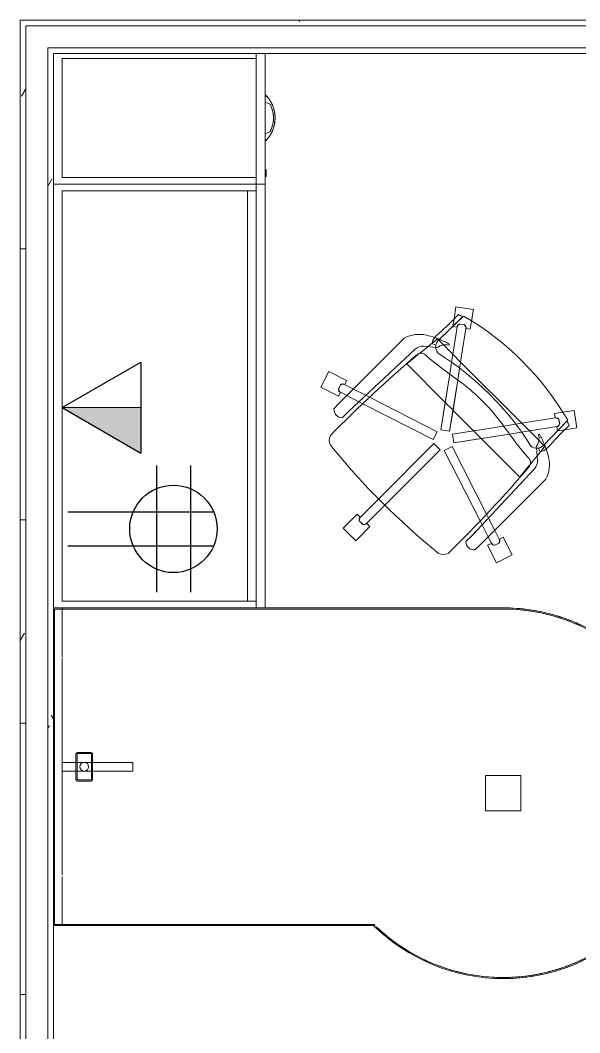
# Model space of a CAD drawing. Header units: inches. Extents: x -1180 to 2011, y -268 to 2143.
# Drawn here: x 568.4 to 631.8, y 1055.5 to 1170.2 of the extents above; entities that cross this region are included whole.
import ezdxf

# ---------------------------------------------------------------- set-up
doc = ezdxf.new("R2010")
doc.units = ezdxf.units.IN
doc.header["$MEASUREMENT"] = 0
for name, color, linetype, lineweight in [('A-ANNO-NOTE', 131, 'Continuous', 13), ('A-WALL', 113, 'Continuous', 13), ('A-WALL-PATT', 111, 'Continuous', 13), ('I-FURN', 30, 'Continuous', 9), ('I-FURN-PNLS', 30, 'Continuous', 9), ('I-WALL', 2, 'Continuous', 13)]:
    doc.layers.add(name, color=color, linetype=linetype, lineweight=lineweight)
pattern_1 = [(0, (0, 0), (30.72, 7.68), [1.267, -21.773, 1.267, -21.773, -122.88]), (0, (0, 0), (30.72, 7.68), [-46.08, 1.267, -44.813, 1.267, -21.773, -53.76]), (0, (0, 0), (30.72, 7.68), [-115.2, 1.267, -14.093, 1.267, -37.133]), (120, (11.52, 3.84), (-22.011075, 22.7643), [1.267, -21.773, 1.267, -21.773, -122.88]), (120, (11.52, 3.84), (-22.011075, 22.7643), [-46.08, 1.267, -44.813, 1.267, -21.773, -53.76]), (120, (11.52, 3.84), (-22.011075, 22.7643), [-115.2, 1.267, -14.093, 1.267, -37.133]), (240, (15.36, 19.2), (-8.708925, -30.4443), [1.267, -21.773, 1.267, -21.773, -122.88]), (240, (15.36, 19.2), (-8.708925, -30.4443), [-46.08, 1.267, -44.813, 1.267, -21.773, -53.76]), (240, (15.36, 19.2), (-8.708925, -30.4443), [-115.2, 1.267, -14.093, 1.267, -37.133])]

# ---------------------------------------------------------------- blocks, each defined once
blk = doc.blocks.new('Zira Wksta 12 - Type 1-V90-6TH FLOOR POWER _ SIGNAL')
at = {"layer": 'I-FURN'}
for p, q in [((-49, -13), (-53, -13)), ((-53, -13), (-53, -17)), ((-53, -17), (-53, -13)), ((-53, -13), (-49, -13)), ((-49, -17), (-49, -13)), ((-49, -13), (-49, -17)), ((-53, -17), (-49, -17)), ((-49, -17), (-53, -17)), ((-52.01, -41.99), (-50.23, -41.09)), ((-52.01, -41.99), (-50.23, -41.09)), ((-50.23, -41.09), (-49.21, -43.09)), ((-50.23, -41.09), (-49.21, -43.09)), ((-50.99, -44), (-52.01, -41.99)), ((-50.99, -44), (-52.01, -41.99)), ((-55.84, -50.59), (-48.39, -43.13)), ((-50.05, -43.09), (-50.5, -43.32)), ((-50.05, -43.09), (-50.5, -43.32)), ((-50.49, -43.32), (-50.05, -43.1)), ((-50.49, -43.32), (-50.05, -43.1)), ((-49.65, -43.32), (-49.29, -44.04)), ((-49.65, -43.32), (-49.29, -44.04)), ((-49.21, -43.09), (-49.64, -43.31)), ((-49.21, -43.09), (-49.64, -43.31)), ((-48.39, -43.13), (-47.78, -42.56)), ((-46.77, -43.5), (-47.47, -44.21)), ((-47.47, -44.21), (-54.53, -51.76)), ((-50.56, -43.78), (-50.99, -44)), ((-50.56, -43.78), (-50.99, -44)), ((-50.03, -44.78), (-50.55, -43.77)), ((-50.03, -44.78), (-50.55, -43.77)), ((-49.29, -44.04), (-48.59, -45.4)), ((-49.29, -44.04), (-48.59, -45.4)), ((-35.86, -45.21), (-34.27, -43.61)), ((-35.86, -45.21), (-34.27, -43.61)), ((-34.27, -43.61), (-32.85, -45.03)), ((-34.27, -43.61), (-32.85, -45.03)), ((-49.32, -46.18), (-50.03, -44.78)), ((-49.32, -46.18), (-50.03, -44.78)), ((-48.59, -45.4), (-48.36, -45.86)), ((-48.59, -45.4), (-48.36, -45.86)), ((-48.36, -45.86), (-44.3, -53.83)), ((-48.36, -45.86), (-44.3, -53.83)), ((-37.6, -47.66), (-35.5, -45.56)), ((-37.6, -47.66), (-35.5, -45.56)), ((-35.52, -45.55), (-35.86, -45.21)), ((-35.52, -45.55), (-35.86, -45.21)), ((-34.7, -45.82), (-35.06, -45.46)), ((-34.7, -45.82), (-35.06, -45.46)), ((-35.06, -45.47), (-34.71, -45.82)), ((-35.06, -45.47), (-34.71, -45.82)), ((-32.85, -45.03), (-34.44, -46.62)), ((-32.85, -45.03), (-34.44, -46.62)), ((-49.1, -46.61), (-49.32, -46.18)), ((-49.1, -46.61), (-49.32, -46.18)), ((-45.19, -54.28), (-49.1, -46.61)), ((-45.19, -54.28), (-49.1, -46.61)), ((-34.8, -46.27), (-36.9, -48.37)), ((-34.8, -46.27), (-36.9, -48.37)), ((-34.44, -46.62), (-34.79, -46.28)), ((-34.44, -46.62), (-34.79, -46.28)), ((-43.85, -53.9), (-37.6, -47.66)), ((-43.85, -53.9), (-37.6, -47.66)), ((-36.9, -48.37), (-43.14, -54.61)), ((-36.9, -48.37), (-43.14, -54.61)), ((-53.94, -52.12), (-52.93, -50.87)), ((-52.93, -50.87), (-52.88, -50.81)), ((-52.88, -50.81), (-48.5, -55.18)), ((-54.89, -52.75), (-54.75, -54.1)), ((-54.84, -53.23), (-54.06, -52.26)), ((-54.06, -52.26), (-54.01, -52.21)), ((-55.6, -54.17), (-55.28, -53.77)), ((-55.25, -53.73), (-54.84, -53.23)), ((-55.16, -53.74), (-54.99, -54.11)), ((-44.3, -53.83), (-45.19, -54.28)), ((-44.3, -53.83), (-45.19, -54.28)), ((-43.14, -54.61), (-43.85, -53.9)), ((-43.14, -54.61), (-43.85, -53.9)), ((-58.3, -57.26), (-55.56, -54.41)), ((-55.56, -54.41), (-58.19, -57.16)), ((-55.71, -54.31), (-55.6, -54.17)), ((-55.63, -54.39), (-55.68, -54.33)), ((-55.03, -54.98), (-55.57, -54.45)), ((-53.97, -56.05), (-55.03, -54.99)), ((-54.75, -54.1), (-54.73, -54.26)), ((-51.71, -55.69), (-45.4, -54.69)), ((-48.5, -55.18), (-45.4, -54.69)), ((-45.4, -54.69), (-45.24, -55.68)), ((-45.4, -54.69), (-45.24, -55.68)), ((-59.35, -56.4), (-57.97, -56.18)), ((-59.35, -56.4), (-57.97, -56.18)), ((-57.97, -56.18), (-57.13, -56.04)), ((-57.97, -56.18), (-57.13, -56.04)), ((-57.13, -56.04), (-57.05, -56.52)), ((-57.13, -56.04), (-57.05, -56.52)), ((-57.05, -56.54), (-53.02, -55.9)), ((-57.05, -56.54), (-53.97, -56.05)), ((-54.99, -55.59), (-55.1, -55.67)), ((-53.97, -56.05), (-53.02, -55.9)), ((-53.09, -56.92), (-53.97, -56.05)), ((-53.02, -55.9), (-51.71, -55.69)), ((-53.02, -55.9), (-51.71, -55.69)), ((-51.71, -55.69), (-48.5, -55.18)), ((-45.24, -55.68), (-51.03, -56.6)), ((-47.63, -56.06), (-51.03, -56.6)), ((-48.5, -55.18), (-47.63, -56.06)), ((-45.24, -55.68), (-47.63, -56.06)), ((-47.59, -56.09), (-45.33, -58.35)), ((-45.84, -61.8), (-44.92, -56)), ((-45.3, -58.39), (-44.92, -56)), ((-43.93, -56.16), (-44.93, -62.47)), ((-44.92, -56), (-43.93, -56.16)), ((-44.92, -56), (-43.93, -56.16)), ((-43.93, -56.16), (-44.42, -59.27)), ((-43.52, -55.95), (-43.07, -55.06)), ((-43.52, -55.95), (-43.07, -55.06)), ((-35.85, -59.86), (-43.52, -55.95)), ((-35.85, -59.86), (-43.52, -55.95)), ((-43.07, -55.06), (-35.09, -59.12)), ((-43.07, -55.06), (-35.09, -59.12)), ((-59.04, -58.37), (-59.35, -56.4)), ((-59.04, -58.37), (-59.35, -56.4)), ((-57.39, -56.84), (-57.31, -57.35)), ((-57.39, -56.84), (-57.31, -57.35)), ((-57.3, -57.34), (-57.38, -56.84)), ((-57.3, -57.34), (-57.38, -56.84)), ((-52.37, -56.81), (-56.89, -57.52)), ((-53.09, -56.92), (-56.89, -57.52)), ((-52.37, -56.81), (-53.09, -56.92)), ((-46.16, -63.85), (-53.09, -56.92)), ((-51.03, -56.6), (-52.37, -56.81)), ((-51.03, -56.6), (-52.37, -56.81)), ((-57.71, -58.16), (-59.04, -58.37)), ((-57.71, -58.16), (-59.04, -58.37)), ((-56.82, -58.02), (-57.71, -58.16)), ((-56.82, -58.02), (-57.71, -58.16)), ((-56.89, -57.54), (-56.82, -58.02)), ((-56.89, -57.54), (-56.82, -58.02)), ((-45.84, -61.8), (-45.3, -58.39)), ((-45.3, -58.39), (-44.42, -59.27)), ((-41, -65.29), (-33.45, -58.24)), ((-33.45, -58.24), (-32.74, -57.53)), ((-44.42, -59.27), (-44.93, -62.47)), ((-44.42, -59.27), (-40.05, -63.64)), ((-32.37, -59.15), (-39.82, -66.6)), ((-35.09, -59.12), (-34.64, -59.35)), ((-35.09, -59.12), (-34.64, -59.35)), ((-34.64, -59.35), (-33.27, -60.05)), ((-34.64, -59.35), (-33.27, -60.05)), ((-31.8, -58.54), (-32.37, -59.15)), ((-35.42, -60.08), (-35.85, -59.86)), ((-35.42, -60.08), (-35.85, -59.86)), ((-34.02, -60.79), (-35.42, -60.08)), ((-34.02, -60.79), (-35.42, -60.08)), ((-33.27, -60.05), (-32.56, -60.42)), ((-33.27, -60.05), (-32.56, -60.42)), ((-32.55, -60.4), (-32.33, -59.97)), ((-32.55, -60.4), (-32.33, -59.97)), ((-32.33, -59.97), (-30.32, -60.99)), ((-32.33, -59.97), (-30.32, -60.99)), ((-46.05, -63.13), (-45.84, -61.8)), ((-46.05, -63.13), (-45.84, -61.8)), ((-33.01, -61.31), (-34.02, -60.79)), ((-33.01, -61.31), (-34.02, -60.79)), ((-33.24, -61.75), (-33.02, -61.32)), ((-33.24, -61.75), (-33.02, -61.32)), ((-31.23, -62.77), (-33.24, -61.75)), ((-31.23, -62.77), (-33.24, -61.75)), ((-32.56, -61.27), (-32.32, -60.81)), ((-32.34, -60.81), (-32.56, -61.25)), ((-32.56, -61.27), (-32.32, -60.81)), ((-32.34, -60.81), (-32.56, -61.25)), ((-30.32, -60.99), (-31.23, -62.77)), ((-30.32, -60.99), (-31.23, -62.77)), ((-44.93, -62.47), (-45.14, -63.78)), ((-44.93, -62.47), (-45.14, -63.78)), ((-46.76, -67.66), (-46.05, -63.13)), ((-46.76, -67.66), (-46.16, -63.85)), ((-46.16, -63.85), (-46.05, -63.13)), ((-45.29, -64.73), (-46.16, -63.85)), ((-45.14, -63.78), (-45.78, -67.81)), ((-45.14, -63.78), (-45.29, -64.73)), ((-40.11, -63.69), (-41.36, -64.7)), ((-40.05, -63.64), (-40.11, -63.69)), ((-45.29, -64.73), (-45.78, -67.81)), ((-44.22, -65.8), (-45.29, -64.73)), ((-41.5, -64.82), (-42.47, -65.6)), ((-41.44, -64.77), (-41.5, -64.82)), ((-43.65, -66.33), (-46.5, -69.06)), ((-46.39, -68.96), (-43.65, -66.33)), ((-44.91, -65.86), (-44.83, -65.75)), ((-43.69, -66.33), (-44.22, -65.8)), ((-43.57, -66.44), (-43.63, -66.39)), ((-43.41, -66.37), (-43.54, -66.47)), ((-43.5, -65.5), (-43.34, -65.51)), ((-43.01, -66.04), (-43.4, -66.36)), ((-43.34, -65.51), (-41.99, -65.66)), ((-43.34, -65.75), (-42.98, -65.92)), ((-42.47, -65.6), (-42.97, -66.01)), ((-47.4, -68.47), (-47.26, -67.58)), ((-47.4, -68.47), (-47.26, -67.58)), ((-47.26, -67.58), (-46.78, -67.65)), ((-47.26, -67.58), (-46.78, -67.65)), ((-47.61, -69.8), (-47.4, -68.47)), ((-47.61, -69.8), (-47.4, -68.47)), ((-46.58, -68.07), (-46.08, -68.15)), ((-46.58, -68.07), (-46.08, -68.15)), ((-46.08, -68.14), (-46.57, -68.06)), ((-46.08, -68.14), (-46.57, -68.06)), ((-45.76, -67.81), (-45.28, -67.89)), ((-45.76, -67.81), (-45.28, -67.89)), ((-45.42, -68.73), (-45.63, -70.11)), ((-45.42, -68.73), (-45.63, -70.11)), ((-45.28, -67.89), (-45.42, -68.73)), ((-45.28, -67.89), (-45.42, -68.73)), ((-45.63, -70.11), (-47.61, -69.8)), ((-45.63, -70.11), (-47.61, -69.8)), ((-24, -89.01), (-24.17, -89.01)), ((-24, -89.01), (-24.17, -89.01)), ((-24, -89.01), (-24.17, -89.01)), ((-24.17, -89.02), (-24, -89.02)), ((-24.17, -89.02), (-24, -89.02)), ((-24.17, -89.02), (-24, -89.02)), ((-24, -88.86), (-24, -88.84)), ((-24, -88.84), (-24, -88.87)), ((-24, -88.86), (-24, -88.84)), ((-24, -88.84), (-24, -88.89)), ((-24, -88.9), (-24, -88.84)), ((-24, -88.84), (-24, -88.89)), ((-24, -88.88), (-24, -88.86)), ((-24, -88.9), (-24, -88.86)), ((-24, -88.87), (-24, -88.89)), ((-24, -88.9), (-24, -88.88)), ((-24, -88.89), (-24, -88.99)), ((-24, -88.89), (-24, -88.95)), ((-24, -88.89), (-24, -88.99)), ((-24, -88.99), (-24, -88.9)), ((-24, -88.99), (-24, -88.9)), ((-24, -88.99), (-24, -88.9)), ((-24, -88.95), (-24, -88.99)), ((-24, -89.02), (-24, -88.99)), ((-24, -88.99), (-24, -89.01)), ((-24, -89.02), (-24, -88.99)), ((-24, -88.99), (-24, -89.01)), ((-24, -89.02), (-24, -88.99)), ((-24, -88.99), (-24, -89.01)), ((-24, -89.02), (-24, -89.36)), ((-24, -89.36), (-24, -89.02)), ((-24, -89.02), (-24, -89.71)), ((-24, -89.36), (-24, -89.02)), ((-24, -89.02), (-24, -89.71)), ((-24, -89.36), (-24, -89.02)), ((-24, -89.36), (-24, -89.71)), ((-24, -89.71), (-24, -89.36)), ((-24, -89.71), (-24, -89.36)), ((-24, -89.71), (-24, -89.36)), ((-24.56, -89.94), (-24.28, -89.82)), ((-24.56, -89.94), (-24.28, -89.82)), ((-24.56, -89.94), (-24.28, -89.82)), ((-24.28, -89.82), (-24, -89.71)), ((-24.28, -89.82), (-24, -89.71)), ((-24.28, -89.82), (-24, -89.71)), ((-24.28, -93.18), (-24.56, -93.06)), ((-24.28, -93.18), (-24.56, -93.06)), ((-24.28, -93.18), (-24.56, -93.06)), ((-24, -93.29), (-24.28, -93.18)), ((-24, -93.29), (-24.28, -93.18)), ((-24, -93.29), (-24.28, -93.18)), ((-24, -93.98), (-24.17, -93.98)), ((-24, -93.98), (-24.17, -93.98)), ((-24, -93.98), (-24.17, -93.98)), ((-24.17, -93.99), (-24, -93.99)), ((-24.17, -93.99), (-24, -93.99)), ((-24.17, -93.99), (-24, -93.99)), ((-24, -93.64), (-24, -93.29)), ((-24, -93.29), (-24, -93.64)), ((-24, -93.64), (-24, -93.29)), ((-24, -93.29), (-24, -93.98)), ((-24, -93.64), (-24, -93.29)), ((-24, -93.29), (-24, -93.98)), ((-24, -93.98), (-24, -93.64)), ((-24, -93.64), (-24, -93.98)), ((-24, -93.98), (-24, -93.64)), ((-24, -93.98), (-24, -93.64)), ((-24, -94.01), (-24, -93.98)), ((-24, -94.01), (-24, -93.98)), ((-24, -94.01), (-24, -93.98)), ((-24, -93.99), (-24, -94.01)), ((-24, -93.99), (-24, -94.01)), ((-24, -93.99), (-24, -94.01)), ((-24, -94.01), (-24, -94.08)), ((-24, -94.06), (-24, -94.01)), ((-24, -94.01), (-24, -94.05)), ((-24, -94.06), (-24, -94.01)), ((-24, -94.01), (-24, -94.11)), ((-24, -94.1), (-24, -94.01)), ((-24, -94.05), (-24, -94.08)), ((-24, -94.1), (-24, -94.06)), ((-24, -94.1), (-24, -94.06)), ((-24, -94.08), (-24, -94.11)), ((-24, -94.08), (-24, -94.11)), ((-24, -94.12), (-24, -94.1)), ((-24, -94.12), (-24, -94.1)), ((-24, -94.16), (-24, -94.1)), ((-24, -94.11), (-24, -94.14)), ((-24, -94.11), (-24, -94.13)), ((-24, -94.11), (-24, -94.16)), ((-24, -94.14), (-24, -94.12)), ((-24, -94.14), (-24, -94.12)), ((-24, -94.13), (-24, -94.14)), ((-24, -94.14), (-24, -94.16)), ((-24, -94.15), (-24, -94.14)), ((-24, -94.14), (-24, -94.15)), ((-24, -94.15), (-24, -94.14)), ((-24, -94.16), (-24, -94.15)), ((-24, -94.15), (-24, -94.16)), ((-24, -94.16), (-24, -94.15))]:
    blk.add_line(p, q, dxfattribs=at)
at = {"layer": 'I-FURN', "flags": 128}
for points in [[(-24, -89.71), (-24.28, -89.82), (-24.56, -89.94)], [(-24, -89.71), (-24.28, -89.82), (-24.56, -89.94)], [(-24, -89.71), (-24.28, -89.82), (-24.56, -89.94)], [(-24.56, -93.06), (-24.28, -93.18), (-24, -93.29)], [(-24.56, -93.06), (-24.28, -93.18), (-24, -93.29)], [(-24.56, -93.06), (-24.28, -93.18), (-24, -93.29)]]:
    blk.add_lwpolyline(points, dxfattribs=at)
at = {"layer": 'I-FURN'}
for centre, radius, start, end in [((62.79, -151.71), 153.52, 134.4749, 139.5213), ((-44.21, -43.36), 1.31, 65.0433, 114.9567), ((-97.29, -108.06), 84.96, 39.1475, 50.8525), ((-50.2, -43.59), 0.407, 138.1651, 207.8349), ((-50.2, -43.59), 0.407, 138.1651, 207.8349), ((-50.18, -43.59), 0.406, 139.6199, 207), ((-50.18, -43.59), 0.406, 153.0959, 193.524), ((-50.18, -43.59), 0.406, 139.6199, 153.0959), ((-50, -43.49), 0.407, 26.1651, 95.8349), ((-50, -43.49), 0.407, 26.1651, 95.8349), ((-50.02, -43.5), 0.406, 40.476, 94.3801), ((-50.02, -43.5), 0.406, 27, 94.3801), ((-50.02, -43.5), 0.406, 27, 40.476), ((-47.72, -43.52), 0.956, 0.8901, 93.1099), ((-50.18, -43.59), 0.406, 193.524, 207), ((-35.22, -45.83), 0.407, 66.1651, 135.8349), ((-35.22, -45.83), 0.407, 121.9009, 135.8349), ((-35.22, -45.85), 0.406, 67.6199, 135), ((-35.22, -45.85), 0.406, 121.524, 135), ((-35.22, -45.83), 0.407, 66.1651, 121.9009), ((-35.22, -45.85), 0.406, 81.0959, 121.524), ((-35.22, -45.85), 0.406, 67.6199, 81.0959), ((-35.08, -45.98), 0.406, 315, 22.3801), ((-35.07, -45.99), 0.407, 314.1651, 23.8349), ((-35.08, -45.98), 0.406, 8.9041, 22.3801), ((-35.07, -45.99), 0.407, 9.9009, 23.8349), ((-35.08, -45.98), 0.406, 315, 8.9041), ((-35.07, -45.99), 0.407, 314.1651, 328.0991), ((-35.07, -45.99), 0.407, 328.0991, 342.033), ((-35.07, -45.99), 0.407, 342.033, 355.967), ((-35.07, -45.99), 0.407, 355.967, 9.9009), ((-52.6, -52.23), 3.63, 153.1789, 193.0478), ((-53.51, -52.7), 1.39, 137.8013, 182.1078), ((-53.33, -52.44), 0.763, 149.2338, 230.7662), ((-53.49, -56.9), 3.74, 125.0936, 139.0143), ((-46.77, -50.88), 9.61, 193.0478, 198.9964), ((-55.29, -54.34), 0.613, 77.5427, 125.0936), ((-86.25, -81.01), 42.84, 34.9767, 40.7699), ((-76.85, -36.61), 27.2, 312.4882, 319.0143), ((-46.77, -50.88), 9.61, 198.9964, 201.4906), ((-46.77, -50.88), 9.61, 201.6393, 202.073), ((-46.77, -50.88), 9.61, 202.2631, 209.9334), ((-54.8, -55.14), 1.05, 50.9554, 136.1786), ((-54.8, -55.14), 1.05, 100.2002, 136.1786), ((-53.67, -55.17), 1.38, 169.0187, 197.9497), ((-53.67, -55.17), 1.38, 140.0878, 167.4248), ((-25.52, -36.28), 33.83, 212.2285, 237.7715), ((-32.59, -54.97), 1.31, 335.0433, 24.9567), ((-140.95, 52.03), 153.52, 310.4787, 315.5251), ((-29.6, -40.36), 33.17, 209.4478, 210.4234), ((-29.91, -40.67), 32.89, 210.304, 239.6925), ((-56.99, -56.92), 0.407, 98.1651, 167.8349), ((-56.99, -56.92), 0.407, 98.1651, 167.8349), ((-56.99, -56.94), 0.406, 99, 166.3801), ((-56.99, -56.94), 0.406, 112.476, 166.3801), ((-56.96, -57.14), 0.407, 210.1651, 279.8349), ((-56.96, -57.14), 0.407, 210.1651, 279.8349), ((-56.96, -57.12), 0.406, 211.6199, 252.0479), ((-56.96, -57.12), 0.406, 211.6199, 279), ((-56.99, -56.94), 0.406, 99, 112.476), ((-32.97, -43.73), 22.19, 214.9767, 235.0233), ((-56.96, -57.12), 0.406, 252.0479, 279), ((-32.76, -58.49), 0.956, 356.8901, 89.1099), ((-32.74, -60.78), 0.406, 36.0479, 63), ((-32.74, -60.78), 0.406, 355.6199, 63), ((-32.73, -60.77), 0.407, 49.9009, 63.8349), ((-32.73, -60.77), 0.407, 354.1651, 63.8349), ((-32.73, -60.77), 0.407, 354.1651, 49.9009), ((-32.74, -60.78), 0.406, 355.6199, 36.0479), ((-70.25, -97.02), 42.84, 49.2301, 55.0233), ((-32.83, -60.96), 0.407, 242.1651, 311.8349), ((-32.83, -60.96), 0.407, 242.1651, 297.9009), ((-32.83, -60.95), 0.406, 243, 310.3801), ((-32.83, -60.95), 0.406, 243, 296.9041), ((-32.83, -60.95), 0.406, 296.9041, 310.3801), ((-32.83, -60.96), 0.407, 297.9009, 311.8349), ((-44.38, -65.56), 1.05, 313.8214, 39.0446), ((-41.68, -64.09), 0.763, 219.2338, 300.7662), ((-41.94, -64.27), 1.39, 267.8922, 312.1987), ((-40.11, -57.53), 9.61, 240.0666, 247.7369), ((-44.4, -64.43), 1.38, 252.0503, 280.9813), ((-44.4, -64.43), 1.38, 282.5752, 309.9122), ((-40.11, -57.53), 9.61, 247.927, 248.3607), ((-46.14, -64.26), 3.74, 310.9857, 324.9064), ((-44.38, -65.56), 1.05, 313.8214, 349.7998), ((-40.11, -57.53), 9.61, 248.5094, 251.0036), ((-43.58, -66.05), 0.613, 324.9064, 12.4573), ((-46.38, -67.72), 0.407, 170.1651, 239.8349), ((-46.38, -67.72), 0.407, 170.1651, 239.8349), ((-46.36, -67.72), 0.406, 171, 184.476), ((-46.36, -67.72), 0.406, 171, 184.476), ((-25.85, -87.61), 27.2, 130.9857, 137.5118), ((-40.11, -57.53), 9.61, 251.0036, 256.9522), ((-41.46, -63.36), 3.63, 256.9522, 296.8211), ((-46.36, -67.72), 0.406, 184.476, 211.4281), ((-46.36, -67.72), 0.406, 184.476, 238.3801), ((-46.36, -67.72), 0.406, 211.4281, 238.3801), ((-46.16, -67.76), 0.407, 282.1651, 351.8349), ((-46.16, -67.76), 0.407, 282.1651, 310.033), ((-46.18, -67.75), 0.406, 283.6199, 297.0959), ((-46.18, -67.75), 0.406, 283.6199, 297.0959), ((-46.18, -67.75), 0.406, 297.0959, 310.5719), ((-46.18, -67.75), 0.406, 297.0959, 310.5719), ((-46.18, -67.75), 0.406, 310.5719, 324.0479), ((-46.18, -67.75), 0.406, 310.5719, 324.0479), ((-46.16, -67.76), 0.407, 310.033, 323.967), ((-46.18, -67.75), 0.406, 324.0479, 351), ((-46.18, -67.75), 0.406, 324.0479, 337.524), ((-46.16, -67.76), 0.407, 323.967, 337.9009), ((-46.18, -67.75), 0.406, 337.524, 351), ((-46.16, -67.76), 0.407, 337.9009, 351.8349), ((-29.6, -40.36), 33.17, 239.5766, 240.5522), ((-21.45, -91.5), 3.69, 137.0289, 137.7029), ((-21.45, -91.5), 3.69, 137.0385, 137.567), ((-21.45, -91.5), 3.69, 137.0289, 137.7029), ((-21.45, -91.5), 3.69, 137.0385, 137.567), ((-21.45, -91.5), 3.69, 137.0289, 137.7029), ((-21.45, -91.5), 3.69, 137.0385, 137.567), ((-21.45, -91.5), 3.69, 222.2971, 222.9711), ((-21.45, -91.5), 3.69, 222.2971, 222.9711), ((-21.45, -91.5), 3.69, 222.2971, 222.9711), ((-21.45, -91.5), 3.69, 222.433, 222.9615), ((-21.45, -91.5), 3.69, 222.433, 222.9615), ((-21.45, -91.5), 3.69, 222.433, 222.9615)]:
    blk.add_arc(centre, radius, start, end, dxfattribs=at)
for points, knots in [([(-24.17, -93.98), (-24.32, -93.81), (-24.6, -93.45), (-24.9, -92.84), (-25.09, -92.18), (-25.17, -91.27), (-25, -90.36), (-24.6, -89.55), (-24.32, -89.19), (-24.17, -89.02)], [0, 0, 0, 0, 0.125, 0.25, 0.375, 0.5, 0.75, 0.875, 1, 1, 1, 1]), ([(-24.17, -93.98), (-24.32, -93.81), (-24.6, -93.45), (-24.9, -92.84), (-25.09, -92.18), (-25.17, -91.27), (-25, -90.36), (-24.6, -89.55), (-24.32, -89.19), (-24.17, -89.02)], [0, 0, 0, 0, 0.125, 0.25, 0.375, 0.5, 0.75, 0.875, 1, 1, 1, 1]), ([(-24.17, -93.98), (-24.32, -93.81), (-24.6, -93.45), (-24.9, -92.84), (-25.09, -92.18), (-25.17, -91.27), (-25, -90.36), (-24.6, -89.55), (-24.32, -89.19), (-24.17, -89.02)], [0, 0, 0, 0, 0.125, 0.25, 0.375, 0.5, 0.75, 0.875, 1, 1, 1, 1]), ([(-24, -88.84), (-24, -88.84), (-24, -88.84), (-24, -88.85), (-24.01, -88.85), (-24.01, -88.85), (-24.01, -88.85), (-24.02, -88.86), (-24.02, -88.86), (-24.02, -88.87), (-24.03, -88.87), (-24.03, -88.87), (-24.04, -88.88), (-24.05, -88.89), (-24.05, -88.9)], [0, 0, 0, 0, 0.125, 0.1875, 0.25, 0.3125, 0.375, 0.4375, 0.5, 0.5625, 0.625, 0.6875, 0.75, 1, 1, 1, 1]), ([(-24, -88.84), (-24, -88.84), (-24, -88.84), (-24, -88.85), (-24.01, -88.85), (-24.01, -88.85), (-24.01, -88.85), (-24.02, -88.86), (-24.02, -88.86), (-24.02, -88.87), (-24.03, -88.87), (-24.03, -88.87), (-24.04, -88.88), (-24.05, -88.89), (-24.05, -88.9)], [0, 0, 0, 0, 0.125, 0.1875, 0.25, 0.3125, 0.375, 0.4375, 0.5, 0.5625, 0.625, 0.6875, 0.75, 1, 1, 1, 1]), ([(-24, -88.84), (-24, -88.84), (-24, -88.84), (-24, -88.85), (-24.01, -88.85), (-24.01, -88.85), (-24.01, -88.85), (-24.02, -88.86), (-24.02, -88.86), (-24.02, -88.87), (-24.03, -88.87), (-24.03, -88.87), (-24.04, -88.88), (-24.05, -88.89), (-24.05, -88.9)], [0, 0, 0, 0, 0.125, 0.1875, 0.25, 0.3125, 0.375, 0.4375, 0.5, 0.5625, 0.625, 0.6875, 0.75, 1, 1, 1, 1]), ([(-24.04, -88.89), (-24.04, -88.88), (-24.03, -88.87), (-24.02, -88.86), (-24.02, -88.86), (-24.01, -88.85), (-24.01, -88.85), (-24.01, -88.85), (-24, -88.85), (-24, -88.85), (-24, -88.84), (-24, -88.84), (-24, -88.84)], [0, 0, 0, 0, 0.25, 0.375, 0.5, 0.5625, 0.625, 0.6875, 0.75, 0.8125, 0.875, 1, 1, 1, 1]), ([(-24.04, -88.89), (-24.04, -88.88), (-24.03, -88.87), (-24.02, -88.86), (-24.02, -88.86), (-24.01, -88.85), (-24.01, -88.85), (-24.01, -88.85), (-24, -88.85), (-24, -88.85), (-24, -88.84), (-24, -88.84), (-24, -88.84)], [0, 0, 0, 0, 0.25, 0.375, 0.5, 0.5625, 0.625, 0.6875, 0.75, 0.8125, 0.875, 1, 1, 1, 1]), ([(-24.04, -88.89), (-24.04, -88.88), (-24.03, -88.87), (-24.02, -88.86), (-24.02, -88.86), (-24.01, -88.85), (-24.01, -88.85), (-24.01, -88.85), (-24, -88.85), (-24, -88.85), (-24, -88.84), (-24, -88.84), (-24, -88.84)], [0, 0, 0, 0, 0.25, 0.375, 0.5, 0.5625, 0.625, 0.6875, 0.75, 0.8125, 0.875, 1, 1, 1, 1]), ([(-24.94, -90.34), (-24.97, -90.42), (-25.01, -90.55), (-25.04, -90.68), (-25.05, -90.72)], [0.28408999, 0.28408999, 0.28408999, 0.28408999, 0.33333333, 0.35626869, 0.35626869, 0.35626869, 0.35626869]), ([(-24.94, -90.34), (-24.97, -90.42), (-25.01, -90.55), (-25.04, -90.68), (-25.05, -90.72)], [0.28408999, 0.28408999, 0.28408999, 0.28408999, 0.33333333, 0.35626869, 0.35626869, 0.35626869, 0.35626869]), ([(-24.94, -90.34), (-24.97, -90.42), (-25.01, -90.55), (-25.04, -90.68), (-25.05, -90.72)], [0.28408999, 0.28408999, 0.28408999, 0.28408999, 0.33333333, 0.35626869, 0.35626869, 0.35626869, 0.35626869]), ([(-24.67, -89.72), (-24.73, -89.82), (-24.79, -89.94), (-24.85, -90.08), (-24.86, -90.1)], [0.15929421, 0.15929421, 0.15929421, 0.15929421, 0.22222222, 0.23760808, 0.23760808, 0.23760808, 0.23760808]), ([(-24.67, -89.72), (-24.73, -89.82), (-24.79, -89.94), (-24.85, -90.08), (-24.86, -90.1)], [0.15929421, 0.15929421, 0.15929421, 0.15929421, 0.22222222, 0.23760808, 0.23760808, 0.23760808, 0.23760808]), ([(-24.67, -89.72), (-24.73, -89.82), (-24.79, -89.94), (-24.85, -90.08), (-24.86, -90.1)], [0.15929421, 0.15929421, 0.15929421, 0.15929421, 0.22222222, 0.23760808, 0.23760808, 0.23760808, 0.23760808]), ([(-25.1, -90.98), (-25.11, -91.05), (-25.12, -91.18), (-25.13, -91.31), (-25.13, -91.36)], [0.40506916, 0.40506916, 0.40506916, 0.40506916, 0.44444444, 0.47528072, 0.47528072, 0.47528072, 0.47528072]), ([(-25.1, -90.98), (-25.11, -91.05), (-25.12, -91.18), (-25.13, -91.31), (-25.13, -91.36)], [0.40506916, 0.40506916, 0.40506916, 0.40506916, 0.44444444, 0.47528072, 0.47528072, 0.47528072, 0.47528072]), ([(-25.1, -90.98), (-25.11, -91.05), (-25.12, -91.18), (-25.13, -91.31), (-25.13, -91.36)], [0.40506916, 0.40506916, 0.40506916, 0.40506916, 0.44444444, 0.47528072, 0.47528072, 0.47528072, 0.47528072]), ([(-25.05, -92.28), (-25.04, -92.32), (-25.01, -92.45), (-24.98, -92.58), (-24.95, -92.66)], [0.6437238, 0.6437238, 0.6437238, 0.6437238, 0.66666667, 0.71588521, 0.71588521, 0.71588521, 0.71588521]), ([(-25.05, -92.28), (-25.04, -92.32), (-25.01, -92.45), (-24.98, -92.58), (-24.95, -92.66)], [0.6437238, 0.6437238, 0.6437238, 0.6437238, 0.66666667, 0.71588521, 0.71588521, 0.71588521, 0.71588521]), ([(-25.05, -92.28), (-25.04, -92.32), (-25.01, -92.45), (-24.98, -92.58), (-24.95, -92.66)], [0.6437238, 0.6437238, 0.6437238, 0.6437238, 0.66666667, 0.71588521, 0.71588521, 0.71588521, 0.71588521]), ([(-24.86, -92.9), (-24.81, -93.02), (-24.75, -93.15), (-24.68, -93.27), (-24.67, -93.28)], [0.76237976, 0.76237976, 0.76237976, 0.76237976, 0.83333333, 0.84063549, 0.84063549, 0.84063549, 0.84063549]), ([(-24.86, -92.9), (-24.81, -93.02), (-24.75, -93.15), (-24.68, -93.27), (-24.67, -93.28)], [0.76237976, 0.76237976, 0.76237976, 0.76237976, 0.83333333, 0.84063549, 0.84063549, 0.84063549, 0.84063549]), ([(-24.86, -92.9), (-24.81, -93.02), (-24.75, -93.15), (-24.68, -93.27), (-24.67, -93.28)], [0.76237976, 0.76237976, 0.76237976, 0.76237976, 0.83333333, 0.84063549, 0.84063549, 0.84063549, 0.84063549]), ([(-24.05, -94.1), (-24.05, -94.11), (-24.04, -94.12), (-24.03, -94.13), (-24.02, -94.13), (-24.02, -94.14), (-24.02, -94.14), (-24.01, -94.15), (-24.01, -94.15), (-24.01, -94.15), (-24, -94.15), (-24, -94.16), (-24, -94.16), (-24, -94.16)], [0, 0, 0, 0, 0.25, 0.375, 0.4375, 0.5, 0.5625, 0.625, 0.6875, 0.75, 0.8125, 0.875, 1, 1, 1, 1]), ([(-24.05, -94.1), (-24.05, -94.11), (-24.04, -94.12), (-24.03, -94.13), (-24.02, -94.13), (-24.02, -94.14), (-24.02, -94.14), (-24.01, -94.15), (-24.01, -94.15), (-24.01, -94.15), (-24, -94.15), (-24, -94.16), (-24, -94.16), (-24, -94.16)], [0, 0, 0, 0, 0.25, 0.375, 0.4375, 0.5, 0.5625, 0.625, 0.6875, 0.75, 0.8125, 0.875, 1, 1, 1, 1]), ([(-24.05, -94.1), (-24.05, -94.11), (-24.04, -94.12), (-24.03, -94.13), (-24.02, -94.13), (-24.02, -94.14), (-24.02, -94.14), (-24.01, -94.15), (-24.01, -94.15), (-24.01, -94.15), (-24, -94.15), (-24, -94.16), (-24, -94.16), (-24, -94.16)], [0, 0, 0, 0, 0.25, 0.375, 0.4375, 0.5, 0.5625, 0.625, 0.6875, 0.75, 0.8125, 0.875, 1, 1, 1, 1]), ([(-24, -94.16), (-24, -94.16), (-24, -94.16), (-24, -94.15), (-24, -94.15), (-24.01, -94.15), (-24.01, -94.15), (-24.01, -94.15), (-24.01, -94.14), (-24.02, -94.14), (-24.02, -94.14), (-24.02, -94.13), (-24.03, -94.13), (-24.04, -94.12), (-24.04, -94.11)], [0, 0, 0, 0, 0.125, 0.1875, 0.25, 0.3125, 0.375, 0.4375, 0.5, 0.5625, 0.625, 0.6875, 0.75, 1, 1, 1, 1]), ([(-24, -94.16), (-24, -94.16), (-24, -94.16), (-24, -94.15), (-24, -94.15), (-24.01, -94.15), (-24.01, -94.15), (-24.01, -94.15), (-24.01, -94.14), (-24.02, -94.14), (-24.02, -94.14), (-24.02, -94.13), (-24.03, -94.13), (-24.04, -94.12), (-24.04, -94.11)], [0, 0, 0, 0, 0.125, 0.1875, 0.25, 0.3125, 0.375, 0.4375, 0.5, 0.5625, 0.625, 0.6875, 0.75, 1, 1, 1, 1]), ([(-24, -94.16), (-24, -94.16), (-24, -94.16), (-24, -94.15), (-24, -94.15), (-24.01, -94.15), (-24.01, -94.15), (-24.01, -94.15), (-24.01, -94.14), (-24.02, -94.14), (-24.02, -94.14), (-24.02, -94.13), (-24.03, -94.13), (-24.04, -94.12), (-24.04, -94.11)], [0, 0, 0, 0, 0.125, 0.1875, 0.25, 0.3125, 0.375, 0.4375, 0.5, 0.5625, 0.625, 0.6875, 0.75, 1, 1, 1, 1])]:
    blk.add_open_spline(points, degree=3, knots=knots, dxfattribs=at)
for points in [[(-24.17, -89.01), (-24.3, -89.16), (-24.43, -89.32), (-24.54, -89.49)], [(-24.17, -89.01), (-24.3, -89.16), (-24.43, -89.32), (-24.54, -89.49)], [(-24.17, -89.01), (-24.3, -89.16), (-24.43, -89.32), (-24.54, -89.49)], [(-24.14, -88.99), (-24.13, -88.98), (-24.11, -88.95), (-24.08, -88.92), (-24.06, -88.9), (-24.04, -88.89)], [(-24.14, -88.99), (-24.13, -88.98), (-24.11, -88.95), (-24.08, -88.92), (-24.06, -88.9), (-24.04, -88.89)], [(-24.14, -88.99), (-24.13, -88.98), (-24.11, -88.95), (-24.08, -88.92), (-24.06, -88.9), (-24.04, -88.89)], [(-24.05, -88.9), (-24.07, -88.91), (-24.1, -88.94), (-24.13, -88.97), (-24.14, -88.99)], [(-24.05, -88.9), (-24.07, -88.91), (-24.1, -88.94), (-24.13, -88.97), (-24.14, -88.99)], [(-24.05, -88.9), (-24.07, -88.91), (-24.1, -88.94), (-24.13, -88.97), (-24.14, -88.99)], [(-24.56, -89.94), (-24.73, -90.26), (-24.97, -90.95), (-24.97, -92.05), (-24.73, -92.74), (-24.56, -93.06)], [(-24.56, -89.94), (-24.73, -90.26), (-24.97, -90.95), (-24.97, -92.05), (-24.73, -92.74), (-24.56, -93.06)], [(-24.56, -89.94), (-24.73, -90.26), (-24.97, -90.95), (-24.97, -92.05), (-24.73, -92.74), (-24.56, -93.06)], [(-24.89, -90.2), (-24.91, -90.24), (-24.93, -90.29), (-24.94, -90.34)], [(-24.89, -90.2), (-24.91, -90.24), (-24.93, -90.29), (-24.94, -90.34)], [(-24.89, -90.2), (-24.91, -90.24), (-24.93, -90.29), (-24.94, -90.34)], [(-24.91, -90.96), (-24.88, -90.78), (-24.82, -90.61), (-24.76, -90.45)], [(-24.91, -90.96), (-24.88, -90.78), (-24.82, -90.61), (-24.76, -90.45)], [(-24.91, -90.96), (-24.88, -90.78), (-24.82, -90.61), (-24.76, -90.45)], [(-24.86, -90.1), (-24.87, -90.13), (-24.88, -90.15), (-24.89, -90.18)], [(-24.86, -90.1), (-24.87, -90.13), (-24.88, -90.15), (-24.89, -90.18)], [(-24.86, -90.1), (-24.87, -90.13), (-24.88, -90.15), (-24.89, -90.18)], [(-24.78, -90.44), (-24.72, -90.27), (-24.65, -90.1), (-24.56, -89.94)], [(-24.78, -90.44), (-24.72, -90.27), (-24.65, -90.1), (-24.56, -89.94)], [(-24.78, -90.44), (-24.72, -90.27), (-24.65, -90.1), (-24.56, -89.94)], [(-24.59, -89.57), (-24.62, -89.62), (-24.64, -89.67), (-24.67, -89.72)], [(-24.59, -89.57), (-24.62, -89.62), (-24.64, -89.67), (-24.67, -89.72)], [(-24.59, -89.57), (-24.62, -89.62), (-24.64, -89.67), (-24.67, -89.72)], [(-25.13, -91.36), (-25.13, -91.45), (-25.13, -91.54), (-25.13, -91.63)], [(-25.13, -91.36), (-25.13, -91.45), (-25.13, -91.54), (-25.13, -91.63)], [(-25.13, -91.36), (-25.13, -91.45), (-25.13, -91.54), (-25.13, -91.63)], [(-25.13, -91.64), (-25.12, -91.76), (-25.11, -91.89), (-25.09, -92.02)], [(-25.13, -91.64), (-25.12, -91.76), (-25.11, -91.89), (-25.09, -92.02)], [(-25.13, -91.64), (-25.12, -91.76), (-25.11, -91.89), (-25.09, -92.02)], [(-25.08, -90.86), (-25.08, -90.9), (-25.09, -90.94), (-25.1, -90.98)], [(-25.08, -90.86), (-25.08, -90.9), (-25.09, -90.94), (-25.1, -90.98)], [(-25.08, -90.86), (-25.08, -90.9), (-25.09, -90.94), (-25.1, -90.98)], [(-25.05, -90.72), (-25.06, -90.76), (-25.06, -90.79), (-25.07, -90.83)], [(-25.05, -90.72), (-25.06, -90.76), (-25.06, -90.79), (-25.07, -90.83)], [(-25.05, -90.72), (-25.06, -90.76), (-25.06, -90.79), (-25.07, -90.83)], [(-24.91, -92.04), (-24.94, -91.86), (-24.97, -91.68), (-24.97, -91.5)], [(-24.91, -92.04), (-24.94, -91.86), (-24.97, -91.68), (-24.97, -91.5)], [(-24.91, -92.04), (-24.94, -91.86), (-24.97, -91.68), (-24.97, -91.5)], [(-24.95, -91.5), (-24.95, -91.32), (-24.95, -91.14), (-24.91, -90.96)], [(-24.95, -91.5), (-24.95, -91.32), (-24.95, -91.14), (-24.91, -90.96)], [(-24.95, -91.5), (-24.95, -91.32), (-24.95, -91.14), (-24.91, -90.96)], [(-25.1, -92.02), (-25.09, -92.06), (-25.08, -92.1), (-25.07, -92.14)], [(-25.1, -92.02), (-25.09, -92.06), (-25.08, -92.1), (-25.07, -92.14)], [(-25.1, -92.02), (-25.09, -92.06), (-25.08, -92.1), (-25.07, -92.14)], [(-25.07, -92.17), (-25.06, -92.21), (-25.06, -92.24), (-25.05, -92.28)], [(-25.07, -92.17), (-25.06, -92.21), (-25.06, -92.24), (-25.05, -92.28)], [(-25.07, -92.17), (-25.06, -92.21), (-25.06, -92.24), (-25.05, -92.28)], [(-24.94, -92.66), (-24.93, -92.71), (-24.91, -92.76), (-24.9, -92.8)], [(-24.94, -92.66), (-24.93, -92.71), (-24.91, -92.76), (-24.9, -92.8)], [(-24.94, -92.66), (-24.93, -92.71), (-24.91, -92.76), (-24.9, -92.8)], [(-24.78, -92.56), (-24.84, -92.39), (-24.88, -92.22), (-24.91, -92.04)], [(-24.78, -92.56), (-24.84, -92.39), (-24.88, -92.22), (-24.91, -92.04)], [(-24.78, -92.56), (-24.84, -92.39), (-24.88, -92.22), (-24.91, -92.04)], [(-24.89, -92.82), (-24.88, -92.85), (-24.87, -92.87), (-24.86, -92.9)], [(-24.89, -92.82), (-24.88, -92.85), (-24.87, -92.87), (-24.86, -92.9)], [(-24.89, -92.82), (-24.88, -92.85), (-24.87, -92.87), (-24.86, -92.9)], [(-24.56, -93.06), (-24.65, -92.9), (-24.72, -92.73), (-24.78, -92.56)], [(-24.56, -93.06), (-24.65, -92.9), (-24.72, -92.73), (-24.78, -92.56)], [(-24.56, -93.06), (-24.65, -92.9), (-24.72, -92.73), (-24.78, -92.56)], [(-24.67, -93.28), (-24.64, -93.33), (-24.61, -93.38), (-24.58, -93.43)], [(-24.67, -93.28), (-24.64, -93.33), (-24.61, -93.38), (-24.58, -93.43)], [(-24.67, -93.28), (-24.64, -93.33), (-24.61, -93.38), (-24.58, -93.43)], [(-24.54, -93.51), (-24.43, -93.68), (-24.3, -93.84), (-24.17, -93.99)], [(-24.54, -93.51), (-24.43, -93.68), (-24.3, -93.84), (-24.17, -93.99)], [(-24.54, -93.51), (-24.43, -93.68), (-24.3, -93.84), (-24.17, -93.99)], [(-24.14, -94.01), (-24.13, -94.03), (-24.1, -94.06), (-24.07, -94.09), (-24.05, -94.1)], [(-24.04, -94.11), (-24.06, -94.1), (-24.08, -94.08), (-24.11, -94.05), (-24.13, -94.02), (-24.14, -94.01)], [(-24.14, -94.01), (-24.13, -94.03), (-24.1, -94.06), (-24.07, -94.09), (-24.05, -94.1)], [(-24.04, -94.11), (-24.06, -94.1), (-24.08, -94.08), (-24.11, -94.05), (-24.13, -94.02), (-24.14, -94.01)], [(-24.14, -94.01), (-24.13, -94.03), (-24.1, -94.06), (-24.07, -94.09), (-24.05, -94.1)], [(-24.04, -94.11), (-24.06, -94.1), (-24.08, -94.08), (-24.11, -94.05), (-24.13, -94.02), (-24.14, -94.01)]]:
    blk.add_open_spline(points, degree=3, dxfattribs=at)
at = {"layer": 'I-FURN-PNLS'}
for p, q in [((-36.3, 0), (0, 0)), ((0, 0), (-36.3, 0)), ((-36.3, 0), (0, 0)), ((0, 0), (-1, 0)), ((-1, 0), (-1, -0.12)), ((-1, -0.12), (-1, 0)), ((-1, 0), (0, 0)), ((0, -36), (0, 0)), ((0, 0), (0, -36)), ((0, -36), (0, 0)), ((0, 0), (0, -36)), ((-36.35, -0.13), (-0.13, -0.13)), ((-0.13, -0.13), (-36.35, -0.13)), ((-0.13, -0.13), (-36.35, -0.13)), ((-36.35, -0.13), (-0.13, -0.13)), ((-36.3, 0), (0, 0)), ((-1, -0.13), (-1, -3.57)), ((-1, -3.57), (-1, -0.13)), ((-0.13, -0.13), (-0.13, -35.87)), ((-0.13, -35.87), (-0.13, -0.13)), ((-0.13, -35.87), (-0.13, -0.13)), ((-0.13, -0.13), (-0.13, -35.87)), ((-1, -3.6), (-1, -5.58)), ((-1, -5.58), (-1, -3.6)), ((-1, -5.74), (-1, -30.26)), ((-1, -17.5), (-1, -5.74)), ((-4.44, -16.56), (-4.44, -19.44)), ((-4.44, -19.44), (-4.44, -16.56)), ((-4.31, -16.56), (-4.31, -16.71)), ((-4.31, -16.71), (-4.31, -16.56)), ((-4.31, -16.75), (-4.31, -19.25)), ((-4.31, -19.25), (-4.31, -16.75)), ((-2.75, -16.37), (-4.25, -16.37)), ((-4.25, -16.37), (-2.75, -16.37)), ((-4.18, -16.5), (-4.25, -16.5)), ((-4.25, -16.5), (-4.18, -16.5)), ((-2.83, -16.5), (-4.17, -16.5)), ((-4.17, -16.5), (-2.83, -16.5)), ((-2.75, -16.5), (-2.82, -16.5)), ((-2.82, -16.5), (-2.75, -16.5)), ((-2.69, -16.71), (-2.69, -16.56)), ((-2.69, -16.56), (-2.69, -16.71)), ((-2.69, -19.25), (-2.69, -16.75)), ((-2.69, -16.75), (-2.69, -19.25)), ((-2.56, -19.44), (-2.56, -16.56)), ((-2.56, -16.56), (-2.56, -19.44)), ((-7.55, -17.5), (-9, -17.5)), ((-9, -17.5), (-9, -18.5)), ((-9, -18.5), (-9, -17.5)), ((-9, -17.5), (-7.55, -17.5)), ((-4.44, -17.5), (-7.53, -17.5)), ((-7.53, -17.5), (-4.44, -17.5)), ((-4.31, -17.5), (-4.44, -17.5)), ((-4.44, -17.5), (-4.31, -17.5)), ((-4.15, -17.5), (-4.31, -17.5)), ((-4.31, -17.5), (-4.15, -17.5)), ((-3.64, -17.5), (-4.11, -17.5)), ((-4.11, -17.5), (-3.64, -17.5)), ((-3.36, -17.5), (-3.64, -17.5)), ((-3.64, -17.5), (-3.36, -17.5)), ((-2.89, -17.5), (-3.36, -17.5)), ((-3.36, -17.5), (-2.89, -17.5)), ((-2.69, -17.5), (-2.85, -17.5)), ((-2.85, -17.5), (-2.69, -17.5)), ((-2.56, -17.5), (-2.69, -17.5)), ((-2.69, -17.5), (-2.56, -17.5)), ((-1, -17.5), (-2.56, -17.5)), ((-2.56, -17.5), (-1, -17.5)), ((-1, -18.5), (-1, -17.5)), ((-1, -17.5), (-1, -18.5)), ((-1, -18.5), (-1, -17.5)), ((-9, -18.5), (-5.89, -18.5)), ((-5.89, -18.5), (-9, -18.5)), ((-5.87, -18.5), (-4.44, -18.5)), ((-4.44, -18.5), (-5.87, -18.5)), ((-4.44, -18.5), (-4.31, -18.5)), ((-4.31, -18.5), (-4.44, -18.5)), ((-4.31, -18.5), (-4.15, -18.5)), ((-4.15, -18.5), (-4.31, -18.5)), ((-4.31, -19.29), (-4.31, -19.44)), ((-4.31, -19.44), (-4.31, -19.29)), ((-4.11, -18.5), (-3.64, -18.5)), ((-3.64, -18.5), (-4.11, -18.5)), ((-3.64, -18.5), (-3.36, -18.5)), ((-3.36, -18.5), (-3.64, -18.5)), ((-3.36, -18.5), (-2.89, -18.5)), ((-2.89, -18.5), (-3.36, -18.5)), ((-2.85, -18.5), (-2.69, -18.5)), ((-2.69, -18.5), (-2.85, -18.5)), ((-2.69, -18.5), (-2.56, -18.5)), ((-2.56, -18.5), (-2.69, -18.5)), ((-2.69, -19.44), (-2.69, -19.29)), ((-2.69, -19.29), (-2.69, -19.44)), ((-2.56, -18.5), (-1, -18.5)), ((-1, -18.5), (-2.56, -18.5)), ((-1, -30.26), (-1, -18.5)), ((-4.25, -19.5), (-4.18, -19.5)), ((-4.18, -19.5), (-4.25, -19.5)), ((-4.25, -19.62), (-2.75, -19.62)), ((-2.75, -19.62), (-4.25, -19.62)), ((-4.17, -19.5), (-2.83, -19.5)), ((-2.83, -19.5), (-4.17, -19.5)), ((-2.82, -19.5), (-2.75, -19.5)), ((-2.75, -19.5), (-2.82, -19.5)), ((-1, -30.42), (-1, -32.4)), ((-1, -32.4), (-1, -30.42)), ((-1, -32.44), (-1, -35.87)), ((-1, -35.87), (-1, -32.44)), ((-0.13, -35.87), (-51, -35.87)), ((-51, -35.87), (-0.13, -35.87)), ((-51, -35.87), (-0.13, -35.87)), ((-0.13, -35.87), (-51, -35.87)), ((0, -36), (-51, -36)), ((0, -36), (-51, -36)), ((-51, -36), (0, -36)), ((-51, -36), (-24, -36)), ((0, -36), (-24, -36)), ((-24, -36), (-24, -84)), ((-24, -36), (-24, -84)), ((0, -36), (-24, -36)), ((-24, -36), (0, -36)), ((-24, -84), (-24, -36)), ((-24, -36), (-24, -84)), ((-23, -36), (-24, -36)), ((-24, -36), (-23, -36)), ((-24, -84), (-24, -36)), ((-24, -36), (0, -36)), ((-23, -36.75), (-23, -36)), ((-23, -36), (-23, -36.75)), ((0, -36), (-23, -36)), ((-23, -36), (-23, -36.75)), ((-23, -36.75), (-23, -36)), ((-23, -36), (-1, -36)), ((-1, -35.88), (-1, -36)), ((-1, -36), (-1, -35.88)), ((-1, -36), (0, -36)), ((-1, -36), (0, -36)), ((0, -36), (-1, -36)), ((0, -44.63), (0, -36)), ((0, -44.63), (0, -36)), ((0, -36), (0, -84)), ((0, -84), (0, -36)), ((0, -36), (0, -84)), ((-23, -36.75), (-23, -83.25)), ((-23, -83.25), (-23, -36.75)), ((-22, -36.75), (-23, -36.75)), ((-23, -36.75), (-22, -36.75)), ((-23, -36.75), (-23, -83.25)), ((-1, -36.75), (-23, -36.75)), ((-23, -36.75), (-1, -36.75)), ((-23, -83.25), (-23, -36.75)), ((-23, -83.25), (-23, -36.75)), ((-23, -36.75), (-23, -83.25)), ((-23, -36.75), (-1, -36.75)), ((-1, -36.75), (-23, -36.75)), ((-22, -36.75), (-22, -83.25)), ((-22, -83.25), (-22, -36.75)), ((-1, -36.75), (-22, -36.75)), ((-22, -36.75), (-1, -36.75)), ((-22, -36.75), (-22, -83.25)), ((-22, -83.25), (-22, -36.75)), ((-1, -36.75), (-1, -83.25)), ((-1, -83.25), (-1, -36.75)), ((-1, -83.25), (-1, -36.75)), ((-1, -36.75), (-1, -83.25)), ((-1, -36.75), (-1, -83.25)), ((-1, -83.25), (-1, -36.75)), ((-23, -83.25), (-22, -83.25)), ((-23, -83.25), (-22, -83.25)), ((-23, -83.25), (-1, -83.25)), ((-1, -83.25), (-23, -83.25)), ((-23, -84), (-23, -83.25)), ((-23, -83.25), (-23, -84)), ((-1, -83.25), (-23, -83.25)), ((-23, -83.25), (-23, -84)), ((-23, -84), (-23, -83.25)), ((-23, -83.25), (-1, -83.25)), ((-22, -83.25), (-1, -83.25)), ((-22, -83.25), (-1, -83.25)), ((-24.12, -85.63), (-24.12, -84.88)), ((-24.12, -84.88), (-24.12, -84.98)), ((-24, -84.88), (-24.12, -84.88)), ((0, -84), (-24, -84)), ((-24, -84), (-24, -98.82)), ((-24, -84), (-24, -98.82)), ((0, -84), (-24, -84)), ((-24, -84), (0, -84)), ((-24, -98.82), (-24, -84)), ((-24, -84), (-24, -89.02)), ((-24, -98.82), (-24, -84)), ((-23, -84), (-24, -84)), ((-24, -84), (-23, -84)), ((-24, -84), (-24, -84.98)), ((-24, -89.02), (-24, -84)), ((-24, -84), (-24, -89.02)), ((-24, -89.02), (-24, -84)), ((-23, -84), (-24, -84)), ((-24, -84), (-23, -84)), ((-23, -84), (-24, -84)), ((-24, -84), (-23, -84)), ((-24, -84), (-24, -84.98)), ((-23, -84), (-24, -84)), ((-24, -84), (-23, -84)), ((-24, -84.98), (-24, -84)), ((-24, -84), (0, -84)), ((-24, -84), (0, -84)), ((0, -84), (-24, -84)), ((-24, -84), (-23, -84)), ((-23, -84), (-24, -84)), ((-24, -84.98), (-24, -84.88)), ((-24, -84.88), (-24, -84.98)), ((-23, -84), (-23, -98.82)), ((-23, -84.75), (-23, -84)), ((-23, -84), (-23, -84.75)), ((-23, -84.75), (-23, -84)), ((-23, -84), (-23, -84.75)), ((-23, -84.75), (-23, -84)), ((-23, -84.75), (-23, -84)), ((-23, -84), (-23, -98.82)), ((0, -84), (-23, -84)), ((-23, -84), (-23, -84.75)), ((-23, -84.75), (-23, -84)), ((-23, -84), (0, -84)), ((-23, -84), (0, -84)), ((0, -84), (-23, -84)), ((-1, -84.75), (-23, -84.75)), ((-23, -84.75), (-23, -98.25)), ((-23, -98.25), (-23, -84.75)), ((-23, -84.75), (-1, -84.75)), ((-23, -98.25), (-23, -84.75)), ((-23, -84.75), (-23, -98.25)), ((-23, -98.25), (-23, -84.75)), ((-23, -84.75), (-23, -98.25)), ((-23, -98.25), (-23, -84.75)), ((-23, -98.25), (-23, -84.75)), ((-23, -84.75), (-1, -84.75)), ((-1, -84.75), (-23, -84.75)), ((-1, -98.25), (-1, -84.75)), ((-1, -84.75), (-1, -98.25)), ((-1, -84.75), (-1, -98.25)), ((-1, -98.25), (-1, -84.75)), ((0, -84), (0, -98.82)), ((0, -98.82), (0, -84)), ((0, -84), (0, -98.82)), ((-24.12, -84.98), (-24.12, -85.52)), ((-24.12, -85.52), (-24.12, -85.63)), ((-24.12, -85.63), (-24, -85.63)), ((-24, -84.98), (-24, -85.52)), ((-24, -84.98), (-24, -85.52)), ((-24, -85.52), (-24, -84.98)), ((-24, -85.15), (-24, -84.98)), ((-24, -84.98), (-24, -85.06)), ((-24, -85.06), (-24, -85.44)), ((-24, -85.25), (-24, -85.15)), ((-24, -85.52), (-24, -85.25)), ((-24, -85.44), (-24, -85.63)), ((-24, -85.52), (-24, -89.02)), ((-24, -85.52), (-24, -89.02)), ((-24, -89.02), (-24, -85.52)), ((-24, -85.57), (-24, -85.52)), ((-24, -85.63), (-24, -85.57)), ((-24, -89.02), (-24, -89.71)), ((-24, -89.02), (-24, -89.71)), ((-24, -89.71), (-24, -89.02)), ((-24, -89.02), (-24, -89.71)), ((-24, -89.71), (-24, -89.02)), ((-24, -89.02), (-24, -89.71)), ((-24, -89.71), (-24, -89.02)), ((-24, -89.71), (-24, -93.29)), ((-24, -89.71), (-24, -93.29)), ((-24, -93.29), (-24, -89.71)), ((-24, -89.71), (-24, -93.29)), ((-24, -93.29), (-24, -89.71)), ((-24, -89.71), (-24, -93.29)), ((-24, -93.29), (-24, -89.71)), ((-24, -93.29), (-24, -93.98)), ((-24, -93.29), (-24, -93.98)), ((-24, -93.98), (-24, -93.29)), ((-24, -93.29), (-24, -93.98)), ((-24, -93.98), (-24, -93.29)), ((-24, -93.29), (-24, -93.98)), ((-24, -93.98), (-24, -93.29)), ((-24, -93.98), (-24, -98.82)), ((-24, -93.98), (-24, -98.82)), ((-24, -98.82), (-24, -93.98)), ((-24, -93.98), (-24, -98.82)), ((-24, -98.82), (-24, -93.98)), ((-24, -93.98), (-24, -98.82)), ((-24, -98.82), (-24, -93.98)), ((-23, -98.25), (-1, -98.25)), ((-1, -98.25), (-23, -98.25)), ((-23, -98.82), (-23, -98.25)), ((-23, -98.25), (-23, -98.82)), ((-23, -98.82), (-23, -98.25)), ((-23, -98.25), (-23, -98.82)), ((-23, -98.82), (-23, -98.25)), ((-23, -98.82), (-23, -98.25)), ((-1, -98.25), (-23, -98.25)), ((-23, -98.25), (-23, -98.82)), ((-23, -98.82), (-23, -98.25)), ((-23, -98.25), (-1, -98.25))]:
    blk.add_line(p, q, dxfattribs=at)
for centre, radius, start, end in [((-51, -15), 21, 90, 270), ((-51, -15), 21, 90, 270), ((-51, -15), 20.87, 90, 180), ((-51, -15), 20.87, 90, 180), ((-51, -15), 20.87, 90, 130.9091), ((-51, -15), 20.87, 90, 106.3636), ((-51, -15), 21, 98.382, 101.1684), ((-51, -15), 21, 98.382, 101.1684), ((-51, -15), 21, 90, 98.382), ((-51, -15), 21, 90, 98.382), ((-51, -15), 21, 45.5847, 90), ((-51, -15), 21, 45.5847, 90), ((-51, -15), 21, 45.5847, 90), ((-51, -15), 21, 45.5847, 90), ((-51, -15), 20.88, 46.3945, 90), ((-51, -15), 20.88, 46.3945, 90), ((-51, -15), 20.88, 46.3945, 90), ((-51, -15), 20.88, 82.5741, 90), ((-51, -15), 21, 110.1031, 115.1473), ((-51, -15), 21, 110.1031, 115.1473), ((-51, -15), 20.87, 106.3636, 114.5455), ((-51, -15), 21, 106.7644, 110.1031), ((-51, -15), 21, 106.7644, 110.1031), ((-51, -15), 21, 101.1684, 106.7644), ((-51, -15), 21, 101.1684, 106.7644), ((-51, -15), 20.88, 75.1483, 82.5741), ((-51, -15), 20.88, 67.7224, 75.1483), ((-51, -15), 20.87, 114.5455, 122.7273), ((-51, -15), 20.88, 46.3945, 67.7224), ((-51, -15), 20.88, 45.6338, 45.8727), ((-51, -15), 20.88, 45.6338, 45.8727), ((-51, -15), 20.88, 45.6338, 45.8727), ((-51, -15), 20.88, 45.6338, 45.8727), ((-51, -15), 20.88, 45.4448, 45.6338), ((-51, -15), 20.88, 45.4448, 45.6338), ((-51, -15), 20.88, 45.4448, 45.6338), ((-51, -15), 20.88, 45.4448, 45.6338), ((-51, -15), 20.87, 180, 270), ((-51, -15), 20.87, 180, 270), ((-4.25, -16.56), 0.188, 90, 180), ((-4.25, -16.56), 0.188, 165, 180), ((-4.25, -16.56), 0.187, 90, 165), ((-4.25, -16.56), 0.0625, 120, 180), ((-4.25, -16.56), 0.0625, 150, 165), ((-4.25, -16.56), 0.0625, 165, 180), ((-4.25, -16.56), 0.0625, 120, 150), ((-4.25, -16.56), 0.0625, 90, 120), ((-4.25, -16.56), 0.0625, 90, 120), ((-2.75, -16.56), 0.188, 360, 90), ((-2.75, -16.56), 0.188, 15, 90), ((-2.75, -16.56), 0.0625, 60, 90), ((-2.75, -16.56), 0.0625, 45, 90), ((-2.75, -16.56), 0.0625, 45, 60), ((-2.75, -16.56), 0.0625, 30, 45), ((-2.75, -16.56), 0.0625, 15, 45), ((-2.75, -16.56), 0.0625, 15, 30), ((-2.75, -16.56), 0.0625, 360, 15), ((-2.75, -16.56), 0.0625, 0, 15), ((-2.75, -16.56), 0.188, 0, 15), ((-3.5, -18), 0.5, 90, 270), ((-3.5, -18), 0.5, 90, 270), ((-3.5, -18), 0.5, 270, 90), ((-3.5, -18), 0.5, 270, 90), ((-4.25, -19.44), 0.188, 180, 270), ((-4.25, -19.44), 0.188, 180, 195), ((-4.25, -19.44), 0.188, 195, 270), ((-4.25, -19.44), 0.0625, 180, 195), ((-4.25, -19.44), 0.0625, 180, 270), ((-4.25, -19.44), 0.0625, 195, 210), ((-4.25, -19.44), 0.0625, 210, 240), ((-4.25, -19.44), 0.0625, 240, 270), ((-2.75, -19.44), 0.188, 270, 360), ((-2.75, -19.44), 0.187, 270, 345), ((-2.75, -19.44), 0.0625, 270, 285), ((-2.75, -19.44), 0.0625, 270, 285), ((-2.75, -19.44), 0.0625, 285, 330), ((-2.75, -19.44), 0.0625, 285, 300), ((-2.75, -19.44), 0.0625, 300, 0), ((-2.75, -19.44), 0.0625, 330, 0), ((-2.75, -19.44), 0.187, 345, 0), ((-51, -15), 21, 244.8527, 249.8969), ((-51, -15), 21, 244.8527, 249.8969), ((-51, -15), 20.87, 245.4545, 253.6364), ((-51, -15), 20.87, 245.4545, 270), ((-51, -15), 21, 249.8969, 253.2356), ((-51, -15), 21, 249.8969, 253.2356), ((-51, -15), 21, 253.2356, 258.8316), ((-51, -15), 21, 253.2356, 258.8316), ((-51, -15), 20.87, 253.6364, 270), ((-51, -15), 21, 258.8316, 261.618), ((-51, -15), 21, 258.8316, 261.618), ((-51, -15), 21, 261.618, 270), ((-51, -15), 21, 261.618, 270)]:
    blk.add_arc(centre, radius, start, end, dxfattribs=at)

msp = doc.modelspace()

# ---------------------------------------------------------------- hatches: boundary and pattern name
at = {"layer": 'A-ANNO-NOTE', "lineweight": 9}
msp.add_hatch(color=256, dxfattribs=at).paths.add_polyline_path([(582.08, 1121.2), (582.08, 1126.36), (573.15, 1126.36), (576.67, 1124.32)], flags=0)
at = {"layer": 'A-WALL-PATT', "lineweight": 9}
h = msp.add_hatch(dxfattribs=at)
h.set_pattern_fill('FP_1', color=256, style=0, pattern_type=2)
h.set_pattern_definition(pattern_1)
h.paths.add_polyline_path([(828.52, 1169.61), (831.02, 1169.61), (831.02, 1170.23), (568.4, 1170.23), (568.4, 1169.61), (827.9, 1169.61)], flags=0)
h = msp.add_hatch(dxfattribs=at)
h.set_pattern_fill('FP_1', color=256, style=0, pattern_type=2)
h.set_pattern_definition(pattern_1)
h.paths.add_polyline_path([(568.4, 965.1), (569.02, 965.1), (569.02, 1169.61), (568.4, 1169.6), (568.4, 968.22)], flags=0)
h = msp.add_hatch(dxfattribs=at)
h.set_pattern_fill('FP_1', color=256, style=0, pattern_type=2)
h.set_pattern_definition(pattern_1)
h.paths.add_polyline_path([(827.9, 1166.48), (827.89, 1167.11), (701.27, 1167.11), (701.27, 1166.48), (826.9, 1166.48)], flags=0)
h.paths.add_polyline_path([(576.67, 1166.48), (698.77, 1166.48), (698.77, 1167.11), (571.52, 1167.11), (571.52, 1166.48), (572.15, 1166.48)], flags=0)
h = msp.add_hatch(dxfattribs=at)
h.set_pattern_fill('FP_1', color=256, style=0, pattern_type=2)
h.set_pattern_definition(pattern_1)
h.paths.add_polyline_path([(571.52, 968.22), (572.15, 968.22), (572.15, 1166.48), (571.52, 1166.48), (571.52, 988)], flags=0)

# ---------------------------------------------------------------- linework, layer by layer
at = {"layer": 'A-ANNO-NOTE', "lineweight": 30}
for p, q in [((573.15, 1126.36), (582.08, 1131.51)), ((582.08, 1131.51), (582.08, 1121.2)), ((573.15, 1126.36), (582.08, 1121.2)), ((583.85, 1119.79), (583.85, 1105.44)), ((587.68, 1119.79), (587.68, 1105.44)), ((573.8, 1114.53), (590.33, 1114.53)), ((573.8, 1110.7), (590.33, 1110.7))]:
    msp.add_line(p, q, dxfattribs=at)
at = {"layer": 'A-ANNO-NOTE', "lineweight": 9}
for p, q in [((573.15, 1126.36), (582.08, 1121.2)), ((582.08, 1126.36), (573.15, 1126.36)), ((582.08, 1121.2), (582.08, 1126.36))]:
    msp.add_line(p, q, dxfattribs=at)
at = {"layer": 'A-ANNO-NOTE', "lineweight": 30}
msp.add_circle((585.76, 1112.61), 4.95, dxfattribs=at)
at = {"layer": 'A-WALL'}
for p, q in [((831.02, 1169.61), (569.02, 1169.61)), ((569.02, 1169.61), (569.02, 965.72)), ((698.77, 1167.11), (571.52, 1167.11)), ((571.52, 1167.11), (571.52, 968.22))]:
    msp.add_line(p, q, dxfattribs=at)
at = {"layer": 'I-WALL'}
for p, q in [((831.65, 1170.23), (568.4, 1170.23)), ((568.4, 1170.23), (568.4, 965.1)), ((572.15, 1166.48), (698.15, 1166.48)), ((572.15, 968.85), (572.15, 1166.48))]:
    msp.add_line(p, q, dxfattribs=at)

# ---------------------------------------------------------------- block references
at = {"layer": 'I-FURN', "rotation": 180}
msp.add_blockref('Zira Wksta 12 - Type 1-V90-6TH FLOOR POWER _ SIGNAL', (572.15, 1067.66), dxfattribs=at)

doc.saveas('drawing.dxf')
